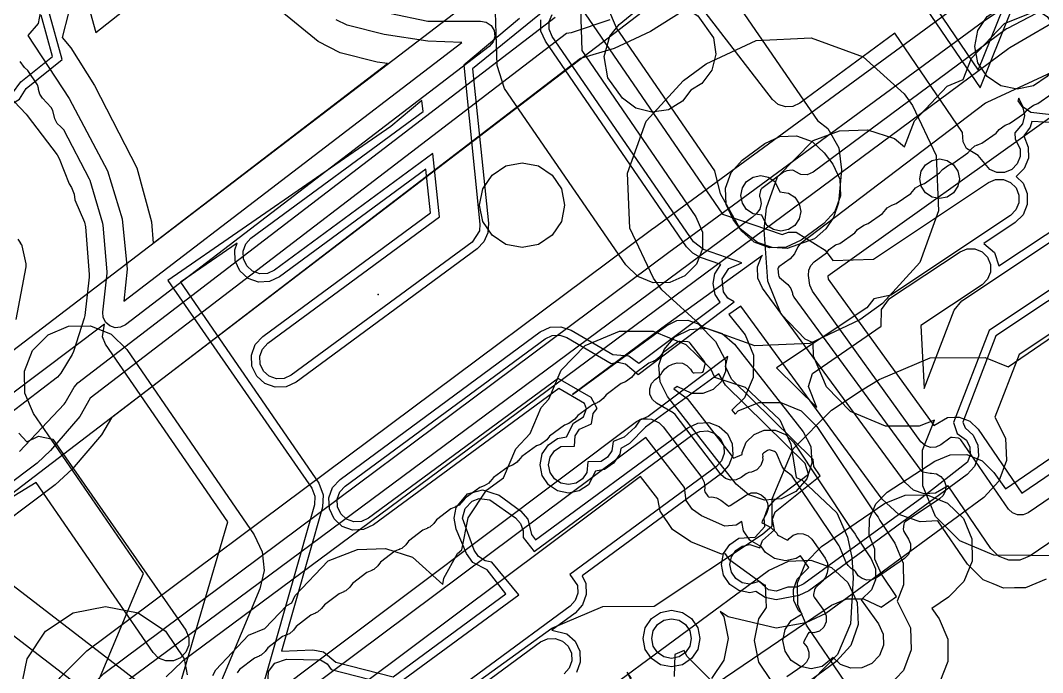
# Model space of a CAD drawing. Header units: metres. Extents: x 8738 to 9560, y -8972 to -7699.
# Drawn here: x 9464.24 to 9500.32, y -7785.01 to -7761.96 of the extents above; entities that cross this region are included whole.
import ezdxf

# ---------------------------------------------------------------- set-up
doc = ezdxf.new("R2010")
doc.units = ezdxf.units.M
for name, color, linetype in [('AI_GREENING_EXCLUSIONS', 1, 'Continuous'), ('AI_GREENING_LAWN', 82, 'Continuous'), ('AI_GREENING_REJECTED', 6, 'Continuous')]:
    doc.layers.add(name, color=color, linetype=linetype)

msp = doc.modelspace()

# ---------------------------------------------------------------- linework, layer by layer
at = {"layer": 'AI_GREENING_EXCLUSIONS'}
for points in [[(9465.938, -7761.692), (9465.71, -7762.571), (9466.011, -7762.928), (9466.847, -7764.26), (9468.344, -7767.175), (9468.861, -7769.08), (9468.926, -7769.829), (9477.2, -7763.488), (9476.836, -7763.435), (9475.522, -7763.103), (9474.745, -7762.712), (9458.303, -7749.264)], [(9393.817, -7826.132), (9424.276, -7803.709), (9424.63, -7802.91), (9424.947, -7802.502), (9425.538, -7801.992), (9425.884, -7801.877), (9428.138, -7800.195), (9428.346, -7799.897), (9429.003, -7799.476), (9429.736, -7799.207), (9430.34, -7799.172), (9456.15, -7779.587), (9456.969, -7778.805), (9457.316, -7778.694), (9458.393, -7777.885), (9459.536, -7777.01), (9459.717, -7776.739), (9460.564, -7776.224), (9490.245, -7753.521)], [(9393.817, -7826.132), (9424.276, -7803.709), (9424.63, -7802.91), (9424.947, -7802.502), (9425.538, -7801.992), (9425.884, -7801.877), (9428.138, -7800.195), (9428.346, -7799.897), (9429.003, -7799.476), (9429.736, -7799.207), (9430.34, -7799.172), (9456.15, -7779.587), (9456.969, -7778.805), (9457.316, -7778.694), (9458.393, -7777.885), (9459.536, -7777.01), (9459.717, -7776.739), (9460.564, -7776.224), (9490.245, -7753.521)], [(9492.823, -7756.585), (9463.061, -7779.35), (9462.296, -7780.097), (9461.95, -7780.214), (9459.678, -7781.931), (9459.483, -7782.211), (9458.677, -7782.69), (9430.779, -7803.861)], [(9492.823, -7756.585), (9463.061, -7779.35), (9462.296, -7780.097), (9461.95, -7780.214), (9459.678, -7781.931), (9459.483, -7782.211), (9458.677, -7782.69), (9430.779, -7803.861)], [(9451.606, -7758.946), (9455.822, -7765.644), (9455.92, -7765.899), (9455.912, -7766.173), (9456.663, -7767.366), (9458.595, -7767.752), (9458.807, -7767.632), (9459.079, -7767.599), (9459.378, -7767.69), (9464.205, -7764.741), (9464.433, -7764.367), (9465.713, -7763.344), (9465.231, -7761.602)], [(9451.86, -7758.786), (9456.076, -7765.484), (9456.215, -7765.848), (9456.209, -7766.083), (9456.848, -7767.097), (9458.553, -7767.438), (9459.101, -7767.3), (9459.332, -7767.364), (9463.961, -7764.536), (9464.246, -7764.132), (9465.371, -7763.233), (9464.967, -7761.772)], [(9496.221, -7761.569), (9498.118, -7764.348), (9500.309, -7758.891)], [(9496.595, -7761.585), (9498.049, -7763.715), (9500.031, -7758.779)], [(9501.046, -7765.341), (9499.902, -7765.217), (9499.638, -7765.024), (9499.483, -7764.705), (9499.442, -7764.807), (9499.625, -7765.055), (9499.678, -7765.323), (9499.614, -7765.615), (9499.344, -7765.938), (9499.353, -7766.158), (9499.524, -7766.504), (9499.527, -7766.777), (9499.425, -7767.03), (9499.234, -7767.225), (9498.982, -7767.332), (9498.709, -7767.335), (9498.456, -7767.233), (9498.053, -7766.736), (9497.639, -7766.494), (9497.514, -7766.252), (9497.497, -7765.922), (9495.105, -7762.418), (9491.754, -7764.889), (9491.51, -7765.004), (9491.241, -7765.019), (9490.986, -7764.93), (9490.784, -7764.752), (9486.586, -7759.29)], [(9483.964, -7760.059), (9484.05, -7763.03), (9488.083, -7768.907), (9488.314, -7769.445), (9488.321, -7770.03), (9488.104, -7770.574), (9487.695, -7770.992), (9487.157, -7771.223), (9486.572, -7771.23), (9486.029, -7771.013), (9485.61, -7770.604), (9481.327, -7764.363), (9481.065, -7763.558), (9480.965, -7760.146)], [(9483.411, -7812.318), (9465.17, -7792.213), (9464.767, -7791.54), (9464.654, -7790.763), (9464.877, -7789.964), (9464.614, -7788.845), (9464.578, -7788.189), (9464.686, -7787.223), (9464.861, -7786.601), (9465.271, -7785.72), (9465.642, -7785.178), (9466.583, -7784.24), (9486.519, -7769.356), (9486.67, -7769.245), (9486.671, -7769.244), (9487.484, -7768.646), (9487.484, -7768.646), (9497.637, -7761.182)], [(9484.152, -7811.646), (9465.91, -7791.541), (9465.709, -7791.204), (9465.652, -7790.816), (9465.749, -7790.436), (9466.048, -7790.067), (9465.82, -7789.653), (9465.572, -7788.3), (9465.767, -7787.023), (9466.363, -7785.871), (9467.179, -7785.043), (9487.125, -7770.152), (9488.076, -7769.452), (9488.076, -7769.452), (9488.076, -7769.452), (9498.23, -7761.988), (9499.456, -7761.161)], [(9466.522, -7761.017), (9466.903, -7762.394), (9467.838, -7761.647)], [(9487.621, -7761.637), (9486.479, -7762.348), (9485.196, -7762.958), (9484.004, -7763.313), (9467.446, -7776.003), (9467.094, -7776.605), (9466.058, -7777.816), (9465.458, -7778.376), (9450.043, -7789.992), (9430.445, -7804.645), (9435.767, -7821.05), (9437.685, -7824.136), (9438.547, -7823.919), (9439.312, -7824.071), (9439.961, -7824.505), (9440.395, -7825.154), (9440.547, -7825.919), (9440.395, -7826.684), (9439.961, -7827.333), (9439.757, -7827.47), (9449.982, -7844.133)], [(9464.938, -7761.692), (9464.862, -7762.075), (9464.501, -7762.495), (9465.959, -7764.723), (9467.31, -7767.274), (9467.828, -7768.971), (9468.003, -7770.754), (9467.887, -7771.885), (9479.817, -7762.742), (9478.614, -7762.69), (9477.081, -7762.465), (9475.767, -7762.133), (9475.378, -7761.938)], [(9481.855, -7761.889), (9479.884, -7763.549), (9480.46, -7769.16), (9480.443, -7769.4), (9480.179, -7769.795), (9473.797, -7774.5), (9473.55, -7774.616), (9473.277, -7774.628), (9473.02, -7774.536), (9472.819, -7774.352), (9472.702, -7774.104), (9472.69, -7773.832), (9472.783, -7773.575), (9472.967, -7773.373), (9479.027, -7768.905), (9478.797, -7766.664), (9473.207, -7770.786), (9472.96, -7770.902), (9472.687, -7770.914), (9472.43, -7770.822), (9472.228, -7770.638), (9472.112, -7770.39), (9472.099, -7770.117), (9472.192, -7769.861), (9472.376, -7769.659), (9478.456, -7765.176), (9478.408, -7764.793), (9477.309, -7765.715), (9469.436, -7771.159), (9474.52, -7778.488), (9474.633, -7778.771), (9474.616, -7779.076), (9472.247, -7787.391)], [(9482.747, -7761.599), (9480.199, -7763.677), (9480.758, -7769.129), (9480.734, -7769.472), (9480.595, -7769.787), (9480.357, -7770.036), (9473.975, -7774.741), (9473.622, -7774.907), (9473.232, -7774.925), (9472.865, -7774.793), (9472.577, -7774.53), (9472.411, -7774.177), (9472.393, -7773.787), (9472.526, -7773.42), (9472.789, -7773.131), (9478.711, -7768.765), (9478.552, -7767.218), (9473.385, -7771.027), (9473.032, -7771.193), (9472.642, -7771.211), (9472.275, -7771.078), (9471.987, -7770.816), (9471.821, -7770.462), (9471.803, -7770.073), (9471.89, -7769.832), (9469.89, -7771.211), (9474.767, -7778.318), (9474.929, -7778.722), (9474.904, -7779.158), (9473.451, -7784.257), (9474.557, -7784.21), (9474.941, -7784.279), (9475.376, -7784.64), (9477.396, -7785.157), (9481.378, -7782.222), (9480.709, -7781.374), (9480.202, -7781.124), (9479.983, -7780.801), (9479.62, -7779.935), (9479.544, -7779.557), (9479.618, -7779.174), (9480.024, -7778.698), (9480.544, -7778.552), (9481.134, -7778.745), (9481.888, -7779.296), (9482.152, -7779.584), (9482.278, -7780.135), (9482.425, -7780.321), (9487.799, -7776.359), (9488.152, -7776.193), (9488.542, -7776.175), (9488.909, -7776.307), (9489.197, -7776.57), (9489.363, -7776.923), (9489.381, -7777.313), (9489.248, -7777.68), (9488.985, -7777.968), (9484.068, -7781.594), (9484.194, -7781.863), (9484.212, -7782.252), (9484.08, -7782.619), (9483.817, -7782.908), (9482.999, -7783.511), (9483.531, -7783.636), (9483.819, -7783.899), (9483.985, -7784.253), (9484.002, -7784.642), (9483.87, -7785.009)], [(9502.155, -7770.432), (9498.43, -7772.916), (9497.175, -7776.177), (9497.31, -7776.565), (9497.632, -7776.793), (9497.748, -7777.04), (9497.76, -7777.313), (9497.667, -7777.57), (9496.056, -7778.832), (9491.895, -7781.875), (9491.648, -7781.991), (9491.326, -7781.985), (9490.911, -7782.137), (9490.643, -7782.084), (9490.32, -7781.789), (9489.984, -7781.888), (9489.716, -7781.835), (9489.489, -7781.683), (9489.337, -7781.456), (9489.284, -7781.188), (9489.337, -7780.92), (9489.489, -7780.693), (9489.716, -7780.541), (9489.984, -7780.488), (9490.345, -7780.604), (9490.438, -7780.344), (9490.858, -7779.97), (9490.791, -7779.593), (9490.88, -7779.334), (9492.474, -7778.059), (9492.24, -7777.724), (9492.22, -7777.48), (9489.336, -7774.637), (9489.129, -7774.196), (9489.207, -7773.838), (9486.394, -7775.964), (9486.1, -7776.088), (9485.943, -7776.342), (9485.545, -7776.692), (9485.16, -7776.847), (9485.119, -7777.174), (9484.967, -7777.401), (9484.74, -7777.553), (9484.264, -7777.565), (9484.231, -7777.933), (9484.079, -7778.16), (9483.852, -7778.312), (9483.584, -7778.365), (9483.316, -7778.312), (9483.089, -7778.16), (9482.937, -7777.933), (9482.884, -7777.665), (9482.937, -7777.397), (9483.089, -7777.17), (9483.316, -7777.018), (9483.792, -7777.006), (9483.825, -7776.638), (9483.977, -7776.411), (9484.399, -7776.221), (9484.457, -7775.854), (9484.597, -7775.672), (9484.384, -7775.291), (9483.223, -7774.614), (9476.528, -7779.551), (9476.528, -7779.551), (9476.28, -7779.667), (9476.008, -7779.679), (9475.751, -7779.587), (9475.549, -7779.403), (9475.433, -7779.155), (9475.42, -7778.882), (9475.513, -7778.626), (9475.697, -7778.424), (9482.763, -7773.214), (9483.007, -7773.099), (9483.276, -7773.084), (9483.531, -7773.173), (9485.09, -7774.081), (9485.33, -7774.037), (9485.597, -7774.094), (9486.043, -7774.475), (9489.434, -7771.911), (9489.213, -7771.774), (9489.053, -7771.553), (9489.01, -7771.099), (9489.24, -7770.726), (9489.705, -7770.523), (9488.346, -7770.054), (9487.997, -7769.788), (9483.014, -7762.526), (9482.906, -7762.275), (9482.903, -7762.002), (9483.005, -7761.748)], [(9484.168, -7761.734), (9489.021, -7768.806), (9491.126, -7769.533), (9491.353, -7769.442), (9491.626, -7769.446), (9492.646, -7770.085), (9492.913, -7770.448), (9494.35, -7770.397), (9498.412, -7767.688), (9498.664, -7767.584), (9498.938, -7767.584), (9499.19, -7767.689), (9499.383, -7767.882), (9499.487, -7768.135), (9499.487, -7768.408), (9499.382, -7768.66), (9499.189, -7768.853), (9494.961, -7771.672), (9494.365, -7771.797), (9494.119, -7772.118), (9490.931, -7774.244), (9492.353, -7775.645), (9492.062, -7774.901), (9492.194, -7774.437), (9494.627, -7772.763), (9494.638, -7772.175), (9494.92, -7771.795), (9497.409, -7770.136), (9497.661, -7770.031), (9497.935, -7770.032), (9498.187, -7770.136), (9498.38, -7770.33), (9498.484, -7770.582), (9498.484, -7770.855), (9498.379, -7771.108), (9498.186, -7771.301), (9496.027, -7772.74), (9496.138, -7774.974), (9497.204, -7772.205), (9497.469, -7771.874), (9501.378, -7769.268)], [(9501.261, -7780.884), (9498.605, -7780.862), (9497.395, -7780.356), (9496.546, -7779.488), (9496.092, -7778.405), (9496.078, -7777.147), (9496.504, -7776.094), (9495.966, -7776.302), (9494.778, -7776.302), (9493.546, -7775.787), (9492.691, -7774.91), (9492.691, -7774.91), (9492.238, -7773.826), (9492.221, -7773.358), (9491.942, -7773.224), (9491.087, -7772.347), (9490.617, -7771.182), (9490.489, -7769.363), (9490.569, -7768.588), (9490.958, -7767.49), (9492.217, -7766.211), (9493.148, -7765.861), (9494.142, -7765.834), (9495.091, -7766.134), (9495.444, -7766.424), (9495.795, -7765.505), (9496.955, -7764.283), (9497.518, -7764.051), (9497.816, -7763.291), (9498.976, -7762.069), (9500.006, -7761.662)], [(9485.048, -7761.936), (9483.68, -7762.401), (9483.515, -7762.428), (9466.701, -7775.314), (9466.334, -7775.955), (9465.298, -7777.166), (9464.822, -7777.604), (9449.442, -7789.193), (9429.273, -7804.273)], [(9502.321, -7770.682), (9498.676, -7773.112), (9497.502, -7776.164), (9497.592, -7776.357), (9497.874, -7776.615), (9498.039, -7776.969), (9498.056, -7777.358), (9497.923, -7777.725), (9497.66, -7778.013), (9492.073, -7782.117), (9491.72, -7782.282), (9490.911, -7782.437), (9490.528, -7782.361), (9490.204, -7782.144), (9489.984, -7782.188), (9489.601, -7782.112), (9489.277, -7781.895), (9489.06, -7781.571), (9488.984, -7781.188), (9489.06, -7780.805), (9489.277, -7780.481), (9489.601, -7780.264), (9490.169, -7780.225), (9490.511, -7779.852), (9490.493, -7779.552), (9490.621, -7779.183), (9490.88, -7778.891), (9492.053, -7778.002), (9491.937, -7777.622), (9489.125, -7774.851), (9488.892, -7774.452), (9486.305, -7776.342), (9485.742, -7776.918), (9485.434, -7777.095), (9485.396, -7777.289), (9485.179, -7777.613), (9484.855, -7777.83), (9484.539, -7777.893), (9484.291, -7778.372), (9483.967, -7778.589), (9483.584, -7778.665), (9483.201, -7778.589), (9482.877, -7778.372), (9482.66, -7778.048), (9482.584, -7777.665), (9482.66, -7777.282), (9482.877, -7776.958), (9483.201, -7776.741), (9483.517, -7776.678), (9483.765, -7776.199), (9484.119, -7775.976), (9484.216, -7775.685), (9484.145, -7775.498), (9483.243, -7774.972), (9476.706, -7779.792), (9476.353, -7779.958), (9475.963, -7779.976), (9475.596, -7779.843), (9475.307, -7779.581), (9475.142, -7779.227), (9475.124, -7778.838), (9475.256, -7778.471), (9475.519, -7778.182), (9482.585, -7772.972), (9482.933, -7772.808), (9483.318, -7772.787), (9483.682, -7772.913), (9485.152, -7773.77), (9485.715, -7773.818), (9486.073, -7774.076), (9488.934, -7771.913), (9488.766, -7771.645), (9488.69, -7771.262), (9488.753, -7770.912), (9488.957, -7770.582), (9488.248, -7770.337), (9487.969, -7770.187), (9487.75, -7769.958), (9482.767, -7762.696), (9482.613, -7762.337), (9482.608, -7761.947)], [(9500.893, -7765.179), (9492.74, -7770.999), (9492.756, -7771.108), (9496.477, -7776.274), (9496.965, -7775.998), (9496.966, -7775.998), (9496.966, -7775.998), (9496.966, -7775.998), (9497.212, -7775.986), (9497.371, -7775.978), (9497.371, -7775.978), (9497.371, -7775.978), (9497.632, -7776.076), (9497.752, -7776.121), (9497.752, -7776.121), (9497.752, -7776.121), (9498.044, -7776.403), (9499.583, -7778.668), (9511.977, -7770.228)], [(9501.317, -7765.606), (9499.936, -7765.536), (9499.887, -7765.74), (9499.665, -7766.046), (9499.818, -7766.442), (9499.822, -7766.832), (9499.676, -7767.194), (9499.394, -7767.477), (9499.632, -7767.716), (9499.781, -7768.076), (9499.781, -7768.467), (9499.631, -7768.827), (9499.355, -7769.103), (9498.246, -7769.842), (9498.629, -7770.163), (9498.778, -7770.64), (9501.211, -7769.018)], [(9478.197, -7800.18), (9477.816, -7798.267), (9478.141, -7796.635), (9476.485, -7794.2), (9475.724, -7792.403), (9475.709, -7790.453), (9475.709, -7790.453), (9476.441, -7788.644), (9477.999, -7787.057), (9482.997, -7783.437), (9484.794, -7782.676), (9486.607, -7782.662), (9490.432, -7780.117), (9490.771, -7779.826), (9490.78, -7778.873), (9491.517, -7777.103), (9492.867, -7775.74), (9493.95, -7775.016), (9494.552, -7774.647), (9496.348, -7773.886), (9498.299, -7773.87), (9499.11, -7774.199), (9509.714, -7766.944)], [(9486.965, -7786.646), (9492.871, -7782.631), (9493.41, -7782.403), (9493.995, -7782.398), (9494.618, -7782.697), (9495.166, -7782.324), (9494.63, -7781.536), (9494.402, -7780.997), (9494.399, -7780.644), (9494.203, -7780.15), (9494.209, -7779.575), (9494.43, -7779.044), (9494.835, -7778.635), (9496.52, -7777.541), (9497.059, -7777.313), (9497.644, -7777.308), (9498.186, -7777.528), (9498.604, -7777.938), (9499.01, -7778.514), (9511.682, -7769.838)], [(9512.252, -7772.474), (9499.881, -7780.884), (9499.881, -7780.884), (9499.881, -7780.884), (9499.713, -7780.956), (9499.522, -7781.036), (9499.522, -7781.036), (9499.522, -7781.036), (9499.326, -7781.038), (9499.131, -7781.04), (9499.131, -7781.04), (9499.131, -7781.04), (9498.939, -7780.962), (9498.77, -7780.893), (9498.77, -7780.893), (9498.77, -7780.893), (9498.77, -7780.893), (9498.492, -7780.62), (9496.99, -7778.411), (9496.536, -7778.666), (9496.139, -7778.691), (9495.764, -7778.559), (9495.47, -7778.291), (9490.437, -7771.424), (9490.272, -7771.066), (9490.257, -7770.672), (9490.396, -7770.303), (9490.433, -7770.264), (9486.879, -7772.833), (9483.73, -7775.187), (9487.057, -7772.738), (9487.411, -7772.572), (9487.8, -7772.554), (9488.167, -7772.687), (9488.779, -7773.312), (9489.128, -7773.983), (9489.124, -7774.374), (9488.972, -7774.733), (9488.694, -7775.006), (9488.332, -7775.152), (9487.942, -7775.149), (9487.416, -7774.895), (9487.301, -7774.98), (9487.779, -7775.324), (9489.411, -7777.432), (9489.71, -7777.306), (9489.71, -7777.229), (9489.859, -7776.869), (9490.135, -7776.593), (9490.496, -7776.444), (9490.886, -7776.444), (9491.246, -7776.594), (9491.522, -7776.87), (9493.509, -7779.846), (9493.704, -7780.112), (9493.76, -7780.222), (9494.274, -7780.992), (9494.421, -7781.345), (9494.426, -7781.727), (9494.286, -7782.084), (9493.919, -7782.435), (9494.529, -7783.291), (9494.689, -7783.647), (9494.701, -7784.037), (9494.562, -7784.401), (9494.295, -7784.686), (9493.939, -7784.846), (9493.549, -7784.858), (9493.184, -7784.719), (9492.928, -7784.478), (9492.537, -7784.796), (9492.154, -7784.872), (9491.771, -7784.796), (9491.447, -7784.579), (9491.23, -7784.255), (9491.154, -7783.872), (9491.23, -7783.489), (9491.447, -7783.165), (9491.83, -7782.936), (9491.825, -7782.924), (9491.707, -7782.817), (9491.542, -7782.463), (9491.525, -7782.073), (9491.658, -7781.706), (9492.068, -7781.29), (9491.774, -7780.884), (9491.627, -7780.982), (9491.244, -7781.058), (9490.861, -7780.982), (9490.537, -7780.765), (9490.4, -7780.56), (9489.983, -7780.325), (9489.766, -7780.001), (9489.701, -7779.672), (9489.498, -7779.801), (9489.103, -7779.831), (9488.285, -7779.466), (9487.961, -7779.249), (9487.744, -7778.925), (9487.683, -7778.465), (9486.32, -7776.705), (9473.298, -7786.435)], [(9502.876, -7771.514), (9499.495, -7773.768), (9498.641, -7775.988), (9499.01, -7776.73), (9499.045, -7777.51), (9498.779, -7778.243), (9498.252, -7778.819), (9492.665, -7782.923), (9491.958, -7783.253), (9490.911, -7783.437), (9489.219, -7783.036), (9488.942, -7782.851), (9489.069, -7783.041), (9489.221, -7783.806), (9489.069, -7784.571), (9488.635, -7785.22)], [(9500.443, -7781.711), (9500.084, -7781.863), (9499.724, -7782.016), (9499.724, -7782.016), (9499.724, -7782.016), (9499.334, -7782.019), (9498.944, -7782.022), (9498.944, -7782.022), (9498.944, -7782.022), (9498.582, -7781.876), (9498.221, -7781.729), (9498.221, -7781.729), (9498.221, -7781.729), (9497.96, -7781.473), (9497.665, -7781.182), (9496.618, -7779.643), (9496.002, -7779.681), (9495.251, -7779.417), (9494.663, -7778.882), (9489.663, -7772.059), (9489.249, -7772.358), (9489.818, -7773.073), (9490.11, -7773.797), (9490.103, -7774.577), (9489.799, -7775.295), (9489.356, -7775.73), (9489.469, -7775.872), (9489.58, -7775.761), (9490.301, -7775.463), (9491.082, -7775.463), (9491.802, -7775.762), (9492.354, -7776.314), (9494.321, -7779.262), (9494.511, -7779.521), (9494.573, -7779.639), (9495.105, -7780.437), (9495.401, -7781.143), (9495.409, -7781.908), (9495.183, -7782.485), (9495.663, -7783.422), (9495.687, -7784.202), (9495.41, -7784.932), (9494.875, -7785.5)], [(9461.87, -7780.313), (9469.447, -7786.151), (9469.735, -7785.897), (9471.553, -7779.681), (9467.242, -7773.4), (9467.135, -7773.149), (9467.202, -7772.7), (9460.436, -7777.782)], [(9465.82, -7788.116), (9468.577, -7781.51), (9464.695, -7775.853), (9464.388, -7775.136), (9464.378, -7774.356), (9464.668, -7773.631), (9465.213, -7773.073), (9465.93, -7772.765), (9466.71, -7772.755), (9467.435, -7773.045), (9467.994, -7773.59), (9472.491, -7780.145), (9472.77, -7780.744), (9472.838, -7781.402), (9472.688, -7782.047), (9469.511, -7789.657)], [(9471.034, -7785.112), (9471.13, -7784.911), (9472.29, -7783.689), (9472.861, -7783.454), (9473.641, -7782.633), (9473.823, -7782.545), (9473.941, -7782.284), (9475.101, -7781.062), (9476.131, -7780.655), (9477.125, -7780.628), (9478.074, -7780.928), (9479.144, -7781.897), (9479.183, -7781.676), (9479.665, -7780.806), (9479.814, -7780.671), (9480.04, -7779.535), (9480.691, -7778.562), (9481.292, -7778.121), (9481.721, -7777.096), (9482.236, -7776.562), (9482.623, -7775.638), (9482.895, -7775.347), (9483.324, -7774.322), (9484.173, -7773.454), (9485.383, -7772.948), (9486.571, -7772.948), (9487.724, -7773.416), (9488.592, -7774.265), (9488.735, -7774.573), (9489.821, -7774.924), (9491.045, -7776.082), (9491.43, -7776.938), (9491.618, -7778.118), (9491.828, -7778.204), (9493.052, -7779.363), (9493.438, -7780.219), (9493.593, -7780.938), (9493.632, -7781.655), (9493.538, -7783.281), (9493.085, -7784.365), (9492.23, -7785.242)], [(9464.184, -7776.549), (9464.458, -7776.853), (9464.875, -7776.657), (9465.382, -7776.766), (9470.072, -7783.513), (9470.179, -7783.764), (9470.183, -7784.037), (9470.081, -7784.29), (9469.891, -7784.486), (9469.64, -7784.593), (9469.366, -7784.597), (9469.113, -7784.495), (9468.917, -7784.305), (9464.79, -7778.29), (9462.045, -7779.964)], [(9472.968, -7785.412), (9472.992, -7784.974), (9473.216, -7784.675), (9473.629, -7784.529), (9474.832, -7784.558), (9475.062, -7784.705), (9475.202, -7784.905), (9477.459, -7785.483), (9481.834, -7782.257), (9481.834, -7782.257), (9480.88, -7781.108), (9480.641, -7781.062), (9480.413, -7780.911), (9480.26, -7780.685), (9479.844, -7779.556), (9479.933, -7779.211), (9480.18, -7778.954), (9480.436, -7778.861), (9480.808, -7778.904), (9481.711, -7779.539), (9481.896, -7779.74), (9481.989, -7779.996), (9481.979, -7780.24), (9482.369, -7780.734), (9487.977, -7776.6), (9488.224, -7776.484), (9488.497, -7776.471), (9488.754, -7776.564), (9488.955, -7776.748), (9489.072, -7776.995), (9489.084, -7777.268), (9488.991, -7777.525), (9488.807, -7777.727), (9483.63, -7781.544), (9483.903, -7781.935), (9483.916, -7782.208), (9483.823, -7782.464), (9483.639, -7782.666), (9478.023, -7786.807)], [(9490.74, -7785.286), (9490.306, -7784.637), (9490.154, -7783.872), (9490.306, -7783.107), (9490.573, -7782.707), (9490.571, -7782.702), (9490.536, -7781.922), (9490.538, -7781.918), (9490.479, -7781.906), (9489.276, -7781.032), (9489.129, -7780.812), (9488.981, -7780.824), (9487.903, -7780.39), (9487.254, -7779.956), (9486.82, -7779.307), (9486.733, -7778.867), (9486.129, -7778.076), (9474.721, -7786.618)], [(9493.364, -7785.364), (9491.984, -7783.335), (9491.68, -7782.616), (9491.674, -7781.836), (9491.966, -7781.113), (9492.514, -7780.556), (9494.746, -7779.038), (9495.465, -7778.734), (9496.245, -7778.728), (9496.969, -7779.021), (9497.525, -7779.568), (9497.829, -7780.287), (9497.835, -7781.067), (9497.543, -7781.79), (9496.995, -7782.346), (9496.417, -7782.74), (9496.672, -7783.115), (9496.976, -7783.833), (9496.976, -7783.833), (9496.982, -7784.614), (9496.69, -7785.337)], [(9458.963, -7799.999), (9469.759, -7790.793), (9469.818, -7789.912), (9469.971, -7789.686), (9470.175, -7789.551), (9470.719, -7787.644), (9470.501, -7787.961), (9470.265, -7788.116), (9469.892, -7788.157), (9469.636, -7788.061), (9460.478, -7781.008)], [(9484.458, -7785.969), (9490.65, -7781.404), (9491.357, -7781.072), (9492.136, -7781.036), (9492.87, -7781.301), (9493.447, -7781.827), (9493.778, -7782.533), (9493.815, -7783.313), (9493.55, -7784.047), (9493.024, -7784.624), (9486.659, -7789.316)], [(9464.242, -7785.668), (9464.47, -7784.52), (9465.121, -7783.547), (9466.094, -7782.897), (9467.242, -7782.668), (9468.39, -7782.897), (9469.363, -7783.547), (9470.014, -7784.52), (9470.127, -7785.091)], [(9477.279, -7787.844), (9482.599, -7783.928), (9482.846, -7783.812), (9483.119, -7783.8), (9483.376, -7783.893), (9483.577, -7784.077), (9483.693, -7784.324), (9483.706, -7784.597), (9483.613, -7784.854), (9483.429, -7785.056)], [(9488.578, -7785.242), (9487.768, -7784.432), (9487.667, -7784.232), (9487.333, -7784.367), (9487.316, -7785.142)], [(9485.807, -7785.22), (9485.658, -7784.998), (9485.997, -7785.691)]]:
    msp.add_lwpolyline(points, dxfattribs=at)
for points in [[(9488.748, -7767.282), (9485.278, -7762.224), (9484.971, -7761.507), (9484.961, -7760.727), (9485.251, -7760.002), (9485.796, -7759.444), (9486.513, -7759.136), (9487.293, -7759.126), (9488.018, -7759.416), (9488.576, -7759.961), (9492.379, -7765.504), (9492.74, -7765.785), (9493.125, -7766.464), (9493.22, -7767.239), (9493.119, -7768.411), (9492.943, -7768.922), (9492.674, -7769.326), (9492.27, -7769.685), (9491.308, -7770.017), (9490.769, -7769.985), (9490.258, -7769.809), (9489.643, -7769.329), (9488.951, -7768.092), (9488.748, -7767.282)], [(9488.151, -7761.801), (9488.7, -7762.572), (9488.787, -7763.15), (9488.645, -7763.718), (9488.297, -7764.189), (9487.901, -7764.427), (9487.612, -7764.817), (9487.111, -7765.118), (9486.532, -7765.205), (9485.964, -7765.063), (9485.493, -7764.715), (9484.974, -7763.988), (9484.845, -7763.233), (9485.048, -7762.519), (9485.373, -7762.103), (9486.154, -7761.47), (9486.849, -7761.286), (9487.554, -7761.407), (9488.151, -7761.801)], [(9500.486, -7763.949), (9499.999, -7764.274), (9499.425, -7764.388), (9498.851, -7764.274), (9498.364, -7763.949), (9498.039, -7763.462), (9497.925, -7762.888), (9498.039, -7762.314), (9498.364, -7761.827), (9498.851, -7761.502), (9499.425, -7761.388), (9499.999, -7761.502), (9500.486, -7761.827), (9500.811, -7762.314), (9500.925, -7762.888), (9500.811, -7763.462), (9500.486, -7763.949)], [(9496.649, -7768.686), (9495.985, -7770.52), (9494.67, -7771.961), (9493.874, -7772.547), (9492.107, -7773.375), (9490.158, -7773.463), (9488.324, -7772.799), (9486.883, -7771.484), (9486.582, -7771.075), (9485.754, -7769.308), (9485.666, -7767.359), (9486.33, -7765.525), (9487.645, -7764.084), (9488.441, -7763.498), (9490.208, -7762.67), (9492.157, -7762.582), (9493.991, -7763.246), (9495.432, -7764.561), (9495.733, -7764.97), (9496.561, -7766.737), (9496.649, -7768.686)], [(9492.99, -7768.71), (9492.595, -7769.142), (9491.799, -7769.728), (9491.269, -7769.976), (9490.685, -7770.003), (9490.134, -7769.804), (9489.702, -7769.409), (9489.401, -7769), (9489.153, -7768.47), (9489.126, -7767.886), (9489.325, -7767.335), (9489.72, -7766.903), (9490.516, -7766.317), (9491.046, -7766.069), (9491.631, -7766.042), (9492.181, -7766.241), (9492.613, -7766.636), (9492.914, -7767.045), (9493.162, -7767.575), (9493.189, -7768.159), (9492.99, -7768.71)], [(9496.418, -7768.204), (9496.191, -7768.052), (9496.039, -7767.825), (9495.986, -7767.557), (9496.039, -7767.289), (9496.191, -7767.062), (9496.418, -7766.91), (9496.686, -7766.857), (9496.954, -7766.91), (9497.181, -7767.062), (9497.333, -7767.289), (9497.386, -7767.557), (9497.333, -7767.825), (9497.181, -7768.052), (9496.954, -7768.204), (9496.686, -7768.257), (9496.418, -7768.204)], [(9483.009, -7769.551), (9482.522, -7769.876), (9481.948, -7769.99), (9481.374, -7769.876), (9480.887, -7769.551), (9480.562, -7769.064), (9480.448, -7768.49), (9480.562, -7767.916), (9480.887, -7767.429), (9481.374, -7767.104), (9481.948, -7766.99), (9482.522, -7767.104), (9483.009, -7767.429), (9483.334, -7767.916), (9483.448, -7768.49), (9483.334, -7769.064), (9483.009, -7769.551)], [(9491.58, -7768.214), (9491.732, -7768.441), (9491.785, -7768.709), (9491.732, -7768.977), (9491.58, -7769.204), (9491.353, -7769.356), (9491.085, -7769.409), (9490.817, -7769.356), (9490.59, -7769.204), (9490.411, -7768.839), (9490.101, -7768.794), (9489.874, -7768.642), (9489.722, -7768.415), (9489.669, -7768.147), (9489.722, -7767.879), (9489.874, -7767.652), (9490.101, -7767.5), (9490.369, -7767.447), (9490.637, -7767.5), (9490.864, -7767.652), (9491.043, -7768.017), (9491.353, -7768.062), (9491.58, -7768.214)], [(9488.448, -7772.84), (9489.004, -7773.023), (9489.447, -7773.404), (9491.871, -7776.5), (9492.135, -7777.022), (9492.179, -7777.606), (9491.997, -7778.162), (9491.615, -7778.606), (9491.093, -7778.87), (9490.509, -7778.914), (9489.953, -7778.731), (9489.509, -7778.35), (9487.085, -7775.254), (9486.821, -7774.732), (9486.777, -7774.148), (9486.96, -7773.592), (9487.342, -7773.148), (9487.864, -7772.884), (9488.448, -7772.84)], [(9487.221, -7784.806), (9486.838, -7784.73), (9486.514, -7784.513), (9486.297, -7784.189), (9486.221, -7783.806), (9486.297, -7783.423), (9486.514, -7783.099), (9486.838, -7782.882), (9487.221, -7782.806), (9487.604, -7782.882), (9487.928, -7783.099), (9488.145, -7783.423), (9488.221, -7783.806), (9488.145, -7784.189), (9487.928, -7784.513), (9487.604, -7784.73), (9487.221, -7784.806)], [(9486.953, -7784.453), (9486.726, -7784.301), (9486.574, -7784.074), (9486.521, -7783.806), (9486.574, -7783.538), (9486.726, -7783.311), (9486.953, -7783.159), (9487.221, -7783.106), (9487.489, -7783.159), (9487.716, -7783.311), (9487.868, -7783.538), (9487.921, -7783.806), (9487.868, -7784.074), (9487.716, -7784.301), (9487.489, -7784.453), (9487.221, -7784.506), (9486.953, -7784.453)]]:
    msp.add_lwpolyline(points, close=True, dxfattribs=at)
at = {"layer": 'AI_GREENING_LAWN'}
for points in [[(9501.845, -7760.788), (9499.077, -7762.244), (9499.044, -7762.265), (9492.217, -7767.329), (9492.011, -7767.419), (9491.786, -7767.409), (9491.588, -7767.302), (9491.573, -7767.288), (9491.531, -7767.264), (9491.483, -7767.259), (9491.296, -7767.277), (9491.172, -7767.325), (9490.405, -7767.904), (9490.376, -7767.936), (9490.36, -7767.976), (9490.327, -7768.135), (9490.327, -7768.181), (9490.348, -7768.233), (9490.384, -7768.434), (9490.337, -7768.632), (9490.215, -7768.795), (9490.081, -7768.913), (9490.048, -7768.94), (9467.613, -7785.592)], [(9475.907, -7761.427), (9478.619, -7761.985), (9478.67, -7761.99), (9480.482, -7761.983), (9480.684, -7762.024), (9480.852, -7762.144), (9480.958, -7762.321), (9480.983, -7762.526), (9480.983, -7762.526), (9480.923, -7762.723), (9480.789, -7762.879), (9467.946, -7772.722), (9467.773, -7772.807), (9467.58, -7772.821), (9467.396, -7772.76), (9467.249, -7772.633), (9467.161, -7772.461), (9467.145, -7772.268), (9467.302, -7770.899), (9467.303, -7770.849), (9467.159, -7769.193), (9467.149, -7769.144), (9466.697, -7767.622), (9466.679, -7767.577), (9465.764, -7765.826), (9465.665, -7765.721), (9465.537, -7765.605), (9465.454, -7765.435), (9465.375, -7765.142), (9465.318, -7765.039), (9465.013, -7764.71), (9464.92, -7764.568), (9464.88, -7764.403), (9464.877, -7764.362), (9464.837, -7764.243), (9464.5, -7763.734), (9464.375, -7763.626), (9464.228, -7763.41)], [(9464.209, -7777.199), (9465.782, -7775.521), (9465.817, -7775.474), (9466.133, -7774.917), (9466.264, -7774.767), (9483.119, -7761.849)], [(9469.384, -7785.162), (9469.944, -7784.616), (9469.995, -7784.572), (9469.995, -7784.572), (9499.125, -7762.945), (9499.17, -7762.915), (9501.219, -7761.714)], [(9461.635, -7762.328), (9464.443, -7765.28), (9464.479, -7765.323), (9465.537, -7766.717), (9465.605, -7766.838), (9465.956, -7767.743), (9466.043, -7767.863), (9466.136, -7768.098), (9466.161, -7768.306), (9466.498, -7769.091), (9466.538, -7769.251), (9466.666, -7770.938), (9466.665, -7771.032), (9466.511, -7772.393), (9466.491, -7772.49), (9466.114, -7773.661), (9466.065, -7773.767), (9465.665, -7774.427), (9465.542, -7774.564), (9459.449, -7779.233)], [(9501.928, -7763.199), (9498.352, -7764.865), (9498.307, -7764.892), (9491.757, -7769.873), (9491.685, -7769.96), (9491.563, -7770.208), (9491.405, -7770.393), (9491.01, -7770.675), (9490.982, -7770.703), (9490.979, -7770.743), (9490.998, -7770.962), (9491.01, -7771.006), (9491.038, -7771.042), (9491.325, -7771.292), (9491.435, -7771.431), (9491.491, -7771.599), (9491.496, -7771.634), (9491.541, -7771.746), (9496.025, -7777.863), (9496.058, -7777.893), (9496.099, -7777.909), (9496.358, -7777.959), (9496.396, -7777.958), (9496.577, -7777.987), (9496.735, -7778.079), (9496.849, -7778.223), (9496.904, -7778.397), (9496.893, -7778.58), (9496.816, -7778.746), (9496.685, -7778.874), (9495.474, -7779.678), (9495.439, -7779.715), (9495.423, -7779.764), (9495.404, -7779.944), (9495.406, -7779.984), (9495.421, -7780.021), (9495.591, -7780.291), (9495.657, -7780.459), (9495.66, -7780.64), (9495.658, -7780.651), (9495.586, -7780.838), (9495.446, -7780.981), (9494.453, -7781.656), (9494.292, -7781.728), (9494.116, -7781.74), (9493.948, -7781.69), (9493.807, -7781.584), (9493.711, -7781.437), (9493.679, -7781.404), (9493.562, -7781.326), (9493.454, -7781.226), (9493.379, -7781.1), (9493.166, -7780.574), (9493.142, -7780.529), (9491.479, -7778.065), (9491.391, -7777.986), (9491.348, -7777.963), (9491.216, -7777.861), (9491.125, -7777.721), (9490.923, -7777.26), (9490.895, -7777.221), (9490.855, -7777.196), (9490.716, -7777.146), (9490.663, -7777.14), (9490.612, -7777.159), (9490.471, -7777.253), (9490.438, -7777.287), (9490.447, -7777.388), (9490.436, -7777.389), (9490.445, -7777.492), (9490.378, -7777.689), (9490.236, -7777.842), (9490.044, -7777.924), (9489.956, -7777.94), (9489.856, -7777.985), (9489.675, -7778.119), (9489.5, -7778.202), (9489.307, -7778.213), (9489.124, -7778.15), (9488.979, -7778.022), (9487.346, -7775.889), (9487.275, -7775.825), (9486.694, -7775.486), (9486.547, -7775.355), (9486.461, -7775.178), (9486.451, -7774.981), (9486.517, -7774.796), (9486.65, -7774.651), (9486.779, -7774.556), (9486.856, -7774.463), (9486.877, -7774.419), (9486.972, -7774.284), (9487.106, -7774.186), (9487.251, -7774.114), (9487.424, -7774.065), (9487.604, -7774.08), (9487.766, -7774.157), (9487.891, -7774.288), (9487.953, -7774.382), (9487.98, -7774.411), (9488.019, -7774.416), (9488.28, -7774.406), (9488.326, -7774.394), (9488.347, -7774.352), (9488.409, -7774.113), (9488.41, -7774.06), (9488.388, -7774.012), (9487.885, -7773.364), (9487.847, -7773.332), (9487.799, -7773.319), (9487.515, -7773.304), (9487.474, -7773.309), (9487.438, -7773.327), (9486.908, -7773.718), (9486.806, -7773.848), (9486.663, -7773.973), (9486.59, -7773.998), (9486.593, -7774.004), (9486.424, -7774.073), (9485.91, -7774.453), (9485.811, -7774.579), (9485.595, -7774.738), (9485.445, -7774.795), (9484.912, -7775.188), (9484.809, -7775.319), (9484.666, -7775.443), (9484.593, -7775.468), (9484.596, -7775.474), (9484.427, -7775.543), (9483.913, -7775.923), (9483.814, -7776.049), (9483.598, -7776.208), (9483.448, -7776.265), (9482.915, -7776.658), (9482.815, -7776.784), (9482.599, -7776.943), (9482.45, -7777), (9481.934, -7777.378), (9481.818, -7777.519), (9481.813, -7777.515), (9481.767, -7777.576), (9481.606, -7777.676), (9481.451, -7777.735), (9480.936, -7778.113), (9480.819, -7778.254), (9480.814, -7778.25), (9480.769, -7778.311), (9480.607, -7778.411), (9480.453, -7778.47), (9479.938, -7778.848), (9479.82, -7778.99), (9479.813, -7778.983), (9479.726, -7779.09), (9479.599, -7779.143), (9479.603, -7779.153), (9479.434, -7779.225), (9478.925, -7779.612), (9478.825, -7779.743), (9478.684, -7779.87), (9478.612, -7779.896), (9478.614, -7779.902), (9478.446, -7779.974), (9477.938, -7780.361), (9477.838, -7780.493), (9477.696, -7780.62), (9477.624, -7780.646), (9477.626, -7780.652), (9477.458, -7780.723), (9476.95, -7781.111), (9476.85, -7781.242), (9476.708, -7781.369), (9476.636, -7781.395), (9476.639, -7781.401), (9476.471, -7781.473), (9475.962, -7781.86), (9475.862, -7781.992), (9475.721, -7782.118), (9475.649, -7782.144), (9475.651, -7782.15), (9475.483, -7782.222), (9474.969, -7782.615), (9474.869, -7782.747), (9474.727, -7782.874), (9474.655, -7782.9), (9474.658, -7782.906), (9474.49, -7782.978), (9473.971, -7783.376), (9473.871, -7783.508), (9473.73, -7783.635), (9473.658, -7783.661), (9473.66, -7783.667), (9473.493, -7783.739), (9472.973, -7784.137), (9472.874, -7784.269), (9472.733, -7784.396), (9472.66, -7784.422), (9472.663, -7784.428), (9472.495, -7784.5), (9471.976, -7784.898), (9471.884, -7785.02)], [(9512.347, -7770.825), (9499.81, -7779.36), (9499.631, -7779.436), (9499.436, -7779.438), (9499.255, -7779.365), (9499.116, -7779.229), (9497.437, -7776.778), (9497.4, -7776.744), (9497.353, -7776.728), (9497.127, -7776.703), (9497.083, -7776.707), (9497.043, -7776.726), (9496.734, -7776.958), (9496.556, -7777.043), (9496.359, -7777.052), (9496.173, -7776.984), (9496.028, -7776.85), (9492.197, -7771.534), (9492.108, -7771.314), (9492.059, -7770.972), (9492.065, -7770.793), (9492.134, -7770.628), (9492.257, -7770.498), (9492.692, -7770.177), (9492.788, -7770.056), (9493.01, -7769.898), (9493.16, -7769.844), (9493.688, -7769.471), (9493.789, -7769.347), (9494.008, -7769.192), (9494.159, -7769.138), (9494.668, -7768.78), (9494.788, -7768.641), (9494.793, -7768.645), (9494.839, -7768.585), (9495.003, -7768.488), (9495.158, -7768.432), (9495.668, -7768.074), (9495.787, -7767.935), (9495.792, -7767.939), (9495.838, -7767.879), (9495.838, -7767.879), (9496.001, -7767.782), (9496.157, -7767.726), (9496.685, -7767.353), (9496.787, -7767.228), (9497.005, -7767.074), (9497.156, -7767.02), (9497.684, -7766.647), (9497.789, -7766.518), (9497.935, -7766.397), (9498.007, -7766.373), (9498.005, -7766.367), (9498.175, -7766.301), (9498.683, -7765.941), (9498.784, -7765.817), (9499.003, -7765.662), (9499.155, -7765.607), (9499.682, -7765.235), (9499.784, -7765.11), (9500.002, -7764.956), (9500.154, -7764.901), (9500.656, -7764.546)], [(9464.085, -7772.526), (9464.435, -7770.668), (9464.434, -7770.57), (9464.295, -7769.93), (9464.282, -7769.896), (9464.238, -7769.839), (9464.247, -7769.831), (9464.158, -7769.691)], [(9472.701, -7786.122), (9485.991, -7776.132), (9486.167, -7776.047), (9486.361, -7776.036), (9486.52, -7776.058), (9486.52, -7776.058), (9486.782, -7776.178), (9486.861, -7776.248), (9486.928, -7776.32), (9488.296, -7778.113), (9488.38, -7778.284), (9488.395, -7778.474), (9488.383, -7778.57), (9488.402, -7778.62), (9488.503, -7778.772), (9488.53, -7778.8), (9488.568, -7778.806), (9488.641, -7778.804), (9488.81, -7778.83), (9488.96, -7778.911), (9489.208, -7779.106), (9489.249, -7779.126), (9489.293, -7779.109), (9489.855, -7778.735), (9490.028, -7778.662), (9490.216, -7778.659), (9490.392, -7778.725), (9490.532, -7778.851), (9490.614, -7779.02), (9490.629, -7779.208), (9490.573, -7779.387), (9490.426, -7779.662), (9490.414, -7779.702), (9490.446, -7779.728), (9490.731, -7779.88), (9490.936, -7780.086), (9490.964, -7780.139), (9491, -7780.168), (9491.288, -7780.322), (9491.328, -7780.334), (9491.379, -7780.272), (9491.519, -7780.154), (9491.691, -7780.094), (9491.874, -7780.101), (9492.042, -7780.172), (9492.173, -7780.299), (9492.649, -7780.969), (9492.728, -7781.144), (9492.736, -7781.335), (9492.714, -7781.48), (9492.663, -7781.636), (9492.565, -7781.766), (9492.301, -7782.018), (9492.278, -7782.048), (9492.265, -7782.082), (9492.232, -7782.246), (9492.232, -7782.294), (9492.252, -7782.338), (9492.596, -7782.819), (9492.679, -7783.007), (9492.678, -7783.213), (9492.596, -7783.401), (9492.444, -7783.54), (9492.249, -7783.606), (9492.091, -7783.592), (9492.072, -7783.594), (9492.044, -7783.628), (9491.89, -7783.916), (9491.878, -7783.956), (9491.896, -7783.971), (9492.015, -7784.112), (9492.074, -7784.287), (9492.066, -7784.472), (9491.991, -7784.641), (9491.86, -7784.771), (9491.291, -7785.157)]]:
    msp.add_lwpolyline(points, dxfattribs=at)
at = {"layer": 'AI_GREENING_REJECTED'}
for p in [(9495.61, -7764.78), (9476.86, -7771.65)]:
    msp.add_point(p, dxfattribs=at)

doc.saveas('drawing.dxf')
